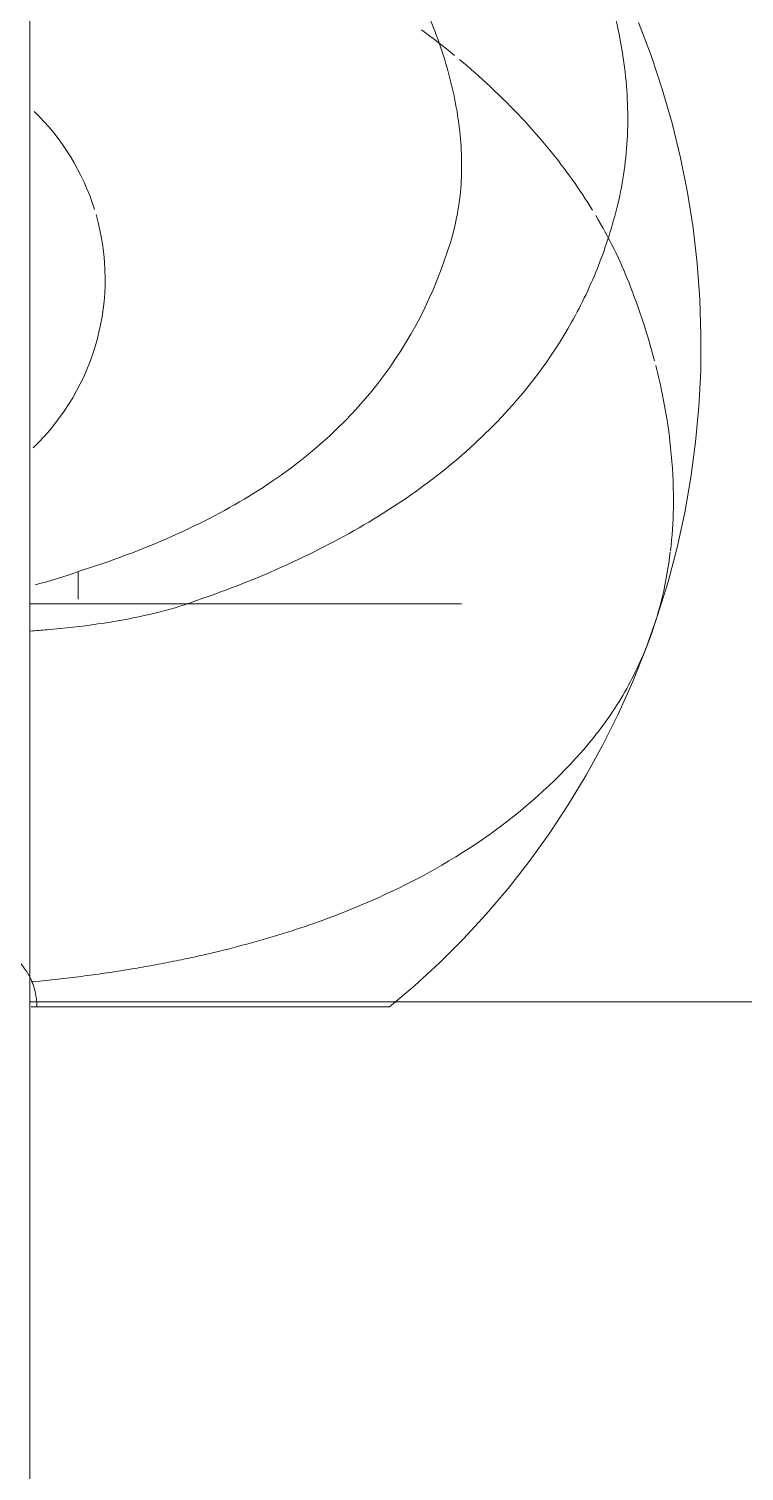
# Model space of a CAD drawing. Header units: millimetres. Extents: x -4000 to 187956, y -58990 to 162485.
# Drawn here: x 9166.5 to 9313.9, y 139003 to 139300.3 of the extents above; entities that cross this region are included whole.
import ezdxf

# ---------------------------------------------------------------- set-up
doc = ezdxf.new("R2010")
doc.units = ezdxf.units.MM
for name, color, linetype, lineweight in [('A-WALL', 113, 'Continuous', 13), ('P-PIPE', 3, 'Continuous', 9), ('P-SANR-FIXT', 6, 'Continuous', 9)]:
    doc.layers.add(name, color=color, linetype=linetype, lineweight=lineweight)

# ---------------------------------------------------------------- blocks, each defined once
blk = doc.blocks.new('C307 - C307-V919-FFS - TANG 1')
at = {"layer": 'P-SANR-FIXT', "color": 252}
for p, q in [((-106.75, 0), (-107.94, -1.02)), ((-106.75, 0), (-107.94, -1.02)), ((-121.6, -83.09), (-96.2, -83.09)), ((-119.28, -83.09), (-77.2, -83.09)), ((-96.2, -83.09), (-90.1, -83.09)), ((-76.71, -83.09), (-42.56, -83.09)), ((-42.56, -83.09), (-32.7, -83.09)), ((-42.56, -89.71), (-42.56, -84.05))]:
    blk.add_line(p, q, dxfattribs=at)
at = {"layer": 'P-SANR-FIXT', "color": 254}
for p, q in [((-33.63, 0), (-34.09, 0)), ((-33.63, 0), (-34.09, 0)), ((-32.96, -5.42), (-33.17, -4.92))]:
    blk.add_line(p, q, dxfattribs=at)
at = {"layer": 'P-SANR-FIXT', "color": 253}
for p, q in [((-32.73, -5.92), (-32.96, -5.42)), ((-90.1, -83.09), (-32.88, -83.09))]:
    blk.add_line(p, q, dxfattribs=at)
at = {"layer": 'P-SANR-FIXT', "color": 250, "flags": 128}
for points in [[(-107.94, -1.02), (-111.96, -4.44), (-117.02, -9.11), (-121.91, -14), (-126.63, -19.11), (-131.17, -24.44), (-135.51, -29.97), (-139.64, -35.7), (-143.56, -41.62), (-147.25, -47.73), (-150.7, -54.01), (-153.91, -60.45), (-156.87, -67.05), (-159.56, -73.78), (-161.98, -80.64), (-164.13, -87.62), (-165.99, -94.7), (-167.56, -101.87), (-168.83, -109.11), (-169.81, -116.41), (-170.49, -123.75), (-170.86, -131.12), (-170.92, -138.5), (-170.69, -145.88), (-170.14, -153.23), (-169.3, -160.55), (-168.15, -167.82), (-166.71, -175.02), (-164.97, -182.14), (-162.95, -189.17), (-160.65, -196.08), (-158.07, -202.87)], [(-107.94, -1.02), (-111.96, -4.44), (-117.02, -9.11), (-121.91, -14), (-126.63, -19.11), (-131.17, -24.44), (-135.51, -29.97), (-139.64, -35.7), (-143.56, -41.62), (-147.25, -47.73), (-150.7, -54.01), (-153.91, -60.45), (-156.87, -67.05), (-159.56, -73.78), (-160.63, -76.71)]]:
    blk.add_lwpolyline(points, dxfattribs=at)
at = {"layer": 'P-SANR-FIXT', "color": 254, "flags": 128}
blk.add_lwpolyline([(-34.03, -1.23), (-34.07, -0.69), (-34.09, -0.15), (-34.09, 0)], dxfattribs=at)
at = {"layer": 'P-SANR-FIXT', "color": 253, "flags": 128}
blk.add_lwpolyline([(-33.17, -4.92), (-33.35, -4.41), (-33.52, -3.9), (-33.66, -3.37), (-33.79, -2.84), (-33.89, -2.31), (-33.97, -1.77), (-34.03, -1.23)], dxfattribs=at)
at = {"layer": 'P-SANR-FIXT', "color": 9, "flags": 128}
blk.add_lwpolyline([(-25.29, -12.71), (-25.79, -12.51), (-26.29, -12.29), (-26.78, -12.05), (-27.25, -11.79), (-27.72, -11.51), (-28.17, -11.21), (-28.62, -10.9), (-29.05, -10.56), (-29.46, -10.21), (-29.86, -9.85), (-30.25, -9.46), (-30.62, -9.07), (-30.97, -8.66), (-31.31, -8.23), (-31.63, -7.79), (-31.94, -7.34), (-32.22, -6.88), (-32.49, -6.4), (-32.73, -5.92)], dxfattribs=at)
at = {"layer": 'P-SANR-FIXT', "color": 253}
for start, end in [(133.7841, 196.0222), (197.3619, 225.8916)]:
    blk.add_arc((0, -150), 48.14, start, end, dxfattribs=at)
at = {"layer": 'P-SANR-FIXT', "color": 252}
for points in [[(-105.94, 0), (-106.68, 0), (-106.91, 0), (-106.64, 0)], [(-105.94, 0), (-106.68, 0), (-106.91, 0), (-106.64, 0)], [(-156.09, -149.22), (-158.22, -143.78), (-159.98, -138.41), (-161.36, -133.13)], [(-149.24, -163.09), (-151.98, -158.5), (-154.26, -153.88), (-156.09, -149.22)], [(-121.47, -169.48), (-121.74, -173.58), (-121.58, -177.8), (-121.01, -182.1)], [(-113.3, -201.38), (-115.65, -199.67), (-117.93, -197.91), (-120.13, -196.11)]]:
    blk.add_open_spline(points, degree=3, dxfattribs=at)
at = {"layer": 'P-SANR-FIXT', "color": 254}
for points, knots in [([(-106.26, 0), (-105.93, 0), (-105.32, 0), (-104.45, 0), (-104.29, 0)], [-0.85574122, -0.85574122, -0.85574122, -0.85574122, -0.79166667, -0.77777778, -0.77777778, -0.77777778, -0.77777778]), ([(-106.26, 0), (-105.93, 0), (-104.89, 0), (-102.33, 0), (-99.97, 0), (-98.78, 0)], [-0.8557412, -0.8557412, -0.8557412, -0.8557412, -0.7916667, -0.7222222, -0.6666667, -0.6666667, -0.6666667, -0.6666667]), ([(-98.7, 0), (-98.43, 0), (-96.63, 0), (-93.82, 0), (-90.91, 0), (-90.04, 0)], [-0.6653511, -0.6653511, -0.6653511, -0.6653511, -0.6527778, -0.5833333, -0.5555556, -0.5555556, -0.5555556, -0.5555556]), ([(-98.7, 0), (-98.43, 0), (-96.63, 0), (-92.76, 0), (-87.23, 0), (-82.17, 0), (-78.32, 0), (-74.49, 0), (-70.74, 0), (-66.78, 0), (-62.64, 0), (-58.28, 0), (-53.71, 0), (-48.96, 0), (-44.06, 0), (-38.98, 0), (-35.21, 0), (-33.17, 0), (-32.91, 0)], [-0.6653511, -0.6653511, -0.6653511, -0.6653511, -0.6527778, -0.5833333, -0.5138889, -0.4791667, -0.4444444, -0.4166667, -0.3888889, -0.3611111, -0.3333333, -0.3055556, -0.2777778, -0.25, -0.2222222, -0.1944444, -0.1666667, -0.1626942, -0.1626942, -0.1626942, -0.1626942]), ([(-90.04, 0), (-88.75, 0), (-86.22, 0), (-82.17, 0), (-78.32, 0), (-74.49, 0), (-70.74, 0), (-66.78, 0), (-62.64, 0), (-58.28, 0), (-53.71, 0), (-48.96, 0), (-45.69, 0), (-44.03, 0)], [-0.5555556, -0.5555556, -0.5555556, -0.5555556, -0.5138889, -0.4791667, -0.4444444, -0.4166667, -0.3888889, -0.3611111, -0.3333333, -0.3055556, -0.2777778, -0.25, -0.2222222, -0.2222222, -0.2222222, -0.2222222]), ([(-44.03, 0), (-42.37, 0), (-38.98, 0), (-35.21, 0), (-33.17, 0), (-32.91, 0)], [-0.22222222, -0.22222222, -0.22222222, -0.22222222, -0.19444444, -0.16666667, -0.16269416, -0.16269416, -0.16269416, -0.16269416])]:
    blk.add_open_spline(points, degree=3, knots=knots, dxfattribs=at)
at = {"layer": 'P-SANR-FIXT', "color": 252}
for points, knots in [([(-32.96, 0), (-33.28, 0), (-34.29, 0), (-35.99, 0), (-38.7, 0), (-41.98, 0), (-45.72, 0), (-49.3, 0), (-52.77, 0), (-56.11, 0), (-60.37, 0), (-71.42, 0), (-86.21, 0), (-99.72, 0), (-104.58, 0), (-105.94, 0)], [-0.8306502, -0.8306502, -0.8306502, -0.8306502, -0.825, -0.8125, -0.8, -0.775, -0.75, -0.725, -0.7, -0.675, -0.65, -0.6, -0.4, -0.2, 0, 0, 0, 0]), ([(-32.96, 0), (-33.28, 0), (-34.29, 0), (-35.99, 0), (-38.7, 0), (-41.98, 0), (-45.72, 0), (-49.3, 0), (-52.77, 0), (-56.11, 0), (-60.37, 0), (-71.42, 0), (-86.21, 0), (-99.72, 0), (-104.58, 0), (-105.94, 0)], [-0.8306502, -0.8306502, -0.8306502, -0.8306502, -0.825, -0.8125, -0.8, -0.775, -0.75, -0.725, -0.7, -0.675, -0.65, -0.6, -0.4, -0.2, 0, 0, 0, 0]), ([(-161.6, -132.2), (-162.19, -129.88), (-164.47, -119.75), (-165.64, -106.86), (-164.97, -96.88), (-164.63, -94)], [-0.848685, -0.848685, -0.848685, -0.848685, -0.7857143, -0.5714286, -0.4819819, -0.4819819, -0.4819819, -0.4819819]), ([(-121.14, -195.28), (-123.39, -193.41), (-130.16, -187.42), (-139.8, -177.11), (-145.99, -168.41), (-148.57, -164.2)], [-0.3858562, -0.3858562, -0.3858562, -0.3858562, -0.3333333, -0.2222222, -0.1201593, -0.1201593, -0.1201593, -0.1201593])]:
    blk.add_open_spline(points, degree=3, knots=knots, dxfattribs=at)
at = {"layer": 'P-SANR-FIXT', "color": 254}
blk.add_open_spline([(-104.29, 0), (-103.64, 0), (-102.07, 0), (-99.97, 0), (-98.78, 0)], degree=3, dxfattribs=at)
at = {"layer": 'P-SANR-FIXT', "color": 250}
for points, knots in [([(-147.16, -53.55), (-141.72, -47.21), (-129.3, -35.81), (-110.04, -24.61), (-92.23, -17.39), (-80.04, -13.58), (-70.88, -11.27), (-65.45, -10.06), (-61.25, -9.2), (-56.94, -8.4), (-52.54, -7.63), (-48.75, -7.05), (-45.65, -6.61), (-43.28, -6.3), (-40.86, -6), (-37.6, -5.62), (-34.95, -5.33), (-33.11, -5.15), (-32.96, -5.13)], [-1, -1, -1, -1, -0.8, -0.6, -0.5, -0.4, -0.35, -0.325, -0.3, -0.275, -0.25, -0.225, -0.2125, -0.2, -0.1875, -0.175, -0.15, -0.1478322, -0.1478322, -0.1478322, -0.1478322]), ([(-164.6, -93.8), (-163.85, -87.56), (-161.4, -77.25), (-155.14, -64.02), (-150.05, -56.92), (-147.16, -53.55)], [-0.4798381, -0.4798381, -0.4798381, -0.4798381, -0.2857143, -0.1428571, 0, 0, 0, 0]), ([(-64.5, -82.9), (-61.94, -82.05), (-56.43, -80.55), (-46.83, -78.83), (-38.66, -77.91), (-33.88, -77.54), (-32.71, -77.46)], [-1, -1, -1, -1, -0.75, -0.5, -0.25, -0.169902, -0.169902, -0.169902, -0.169902]), ([(-153.77, -165.4), (-152.7, -161.05), (-150.07, -152.66), (-142.66, -137.08), (-127.96, -117.62), (-106.5, -101.36), (-83.64, -89.89), (-71.08, -85.09), (-64.5, -82.9)], [-1, -1, -1, -1, -0.892857, -0.785714, -0.571429, -0.285714, -0.142857, 0, 0, 0, 0]), ([(-42.56, -89.71), (-49.43, -91.87), (-62.35, -96.73), (-84.84, -108.52), (-106.16, -127.44), (-115.97, -146.85), (-119.28, -157.53)], [0, 0, 0, 0, 0.166667, 0.333333, 0.666667, 1, 1, 1, 1]), ([(-50.95, -302.34), (-58.32, -300.04), (-72.45, -294.62), (-98.49, -280.39), (-125.49, -257.6), (-147.02, -226.12), (-155.27, -199.55), (-156.2, -179.46), (-154.88, -170), (-153.77, -165.4)], [-1, -1, -1, -1, -0.9, -0.8, -0.6, -0.4, -0.2, -0.1, 0, 0, 0, 0])]:
    blk.add_open_spline(points, degree=3, knots=knots, dxfattribs=at)
for points in [[(-33.74, -87.01), (-36.95, -87.79), (-39.91, -88.69), (-42.56, -89.71)], [(-119.28, -157.53), (-120.47, -161.4), (-121.19, -165.38), (-121.47, -169.48)], [(-121.01, -182.1), (-120.44, -186.39), (-118.49, -195.13), (-113.31, -208.48), (-105.99, -221.88), (-99.68, -230.6), (-96.2, -234.93)]]:
    blk.add_open_spline(points, degree=3, dxfattribs=at)
blk = doc.blocks.new('CMF2_NHAXUONG_A_rvt-1-FFS - TANG 1')
at = {"layer": 'A-WALL', "color": 50, "lineweight": 15}
blk.add_line((9166.7, 139099.7), (9550.26, 139099.7), dxfattribs=at)
at = {"layer": 'A-WALL', "color": 255, "lineweight": 15}
blk.add_line((9167.93, 139099.7), (9166.7, 139099.7), dxfattribs=at)
at = {"layer": 'A-WALL', "color": 71, "lineweight": 15}
for p, q in [((9170.78, 139099.7), (9167.93, 139099.7)), ((9185.27, 139099.7), (9172.91, 139099.7)), ((9197.65, 139099.7), (9186.73, 139099.7)), ((9200.31, 139099.7), (9198.92, 139099.7)), ((9210.22, 139099.7), (9200.97, 139099.7)), ((9218.61, 139099.7), (9210.7, 139099.7)), ((9226.64, 139099.7), (9219.62, 139099.7)), ((9233.03, 139099.7), (9227.62, 139099.7)), ((9238.22, 139099.7), (9234, 139099.7)), ((9240.94, 139099.7), (9238.24, 139099.7))]:
    blk.add_line(p, q, dxfattribs=at)
at = {"layer": 'A-WALL', "color": 35, "lineweight": 15}
blk.add_line((9550.26, 139099.7), (9241.67, 139099.7), dxfattribs=at)
at = {"layer": 'P-SANR-FIXT', "color": 250, "lineweight": 9, "rotation": 180.0003356948516}
blk.add_blockref('C307 - C307-V919-FFS - TANG 1', (9134.05, 139098.68), dxfattribs=at)

msp = doc.modelspace()

# ---------------------------------------------------------------- block references
at = {"lineweight": 5}
msp.add_blockref('CMF2_NHAXUONG_A_rvt-1-FFS - TANG 1', (0, 0), dxfattribs=at)

# ---------------------------------------------------------------- next in the draw order: linework, layer by layer
at = {"layer": 'P-PIPE', "color": 20, "lineweight": 13}
msp.add_line((9166.7, 136742.6), (9166.7, 139409.54), dxfattribs=at)

doc.saveas('drawing.dxf')
